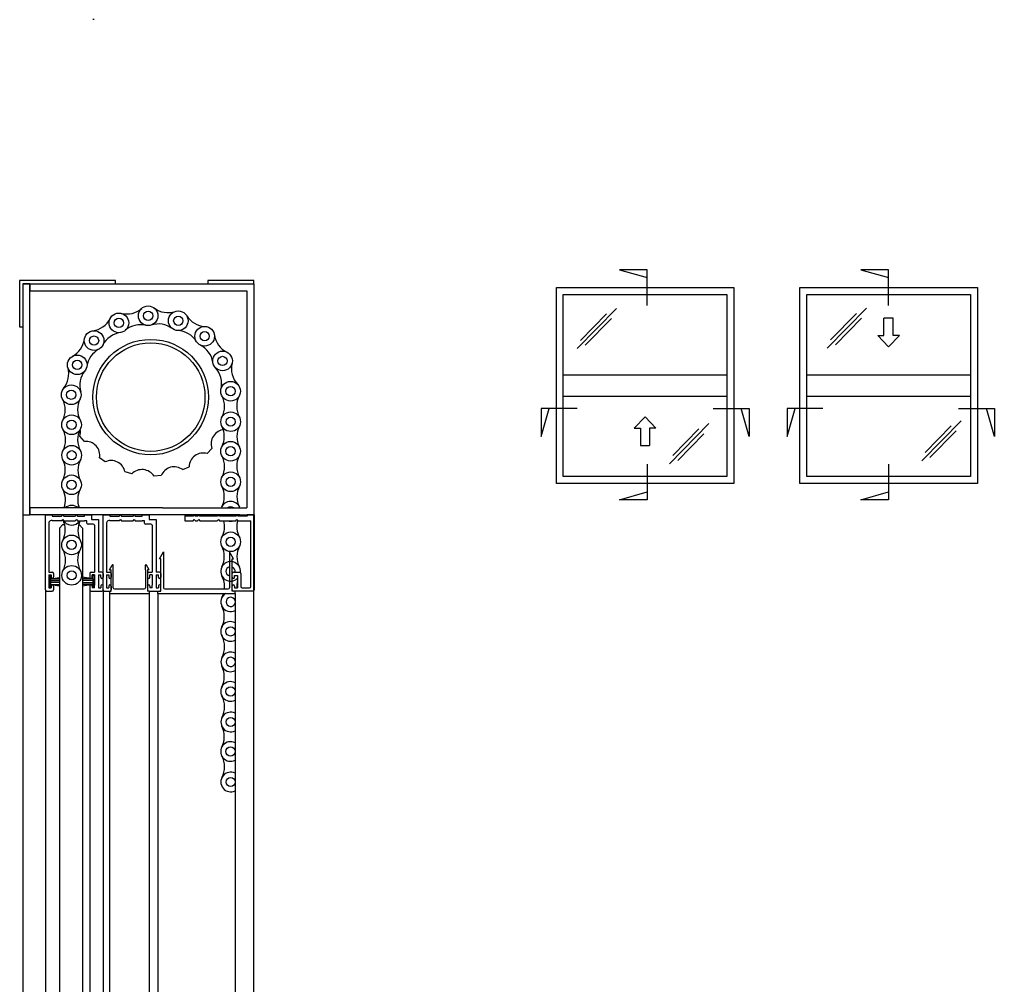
# Model space of a CAD drawing. Header units: millimetres. Extents: x -107 to 320, y -357 to 481.
# Drawn here: x -102.2 to 319.9, y 63.2 to 481.5 of the extents above; entities that cross this region are included whole.
import ezdxf

# ---------------------------------------------------------------- set-up
doc = ezdxf.new("R2010")
doc.units = ezdxf.units.MM
for name, color, linetype in [('chain', 10, 'Continuous'), ('cog', 50, 'Continuous'), ('glass', 170, 'Continuous'), ('guides', 94, 'Continuous'), ('layout', 18, 'Continuous'), ('seals', 111, 'Continuous')]:
    doc.layers.add(name, color=color, linetype=linetype)

msp = doc.modelspace()

# ---------------------------------------------------------------- linework, layer by layer
for p, q in [((-0.72, 368.48), (-20.72, 368.48)), ((-20.72, 368.48), (-20.72, 366.98)), ((-0.72, 366.98), (-0.72, 368.48)), ((-97.72, 366.98), (-97.72, 363.98)), ((-100.72, 266.98), (-100.72, -213.32)), ((-97.72, 269.98), (-97.72, 266.98)), ((-40.35, 269.98), (-3.72, 269.98)), ((-6.82, 266.98), (-0.72, 266.98)), ((-0.72, -213.32), (-0.72, 266.98))]:
    msp.add_line(p, q)
for points in [[(-100.72, 366.98), (-60.72, 366.98), (-60.72, 368.48), (-102.22, 368.48), (-102.22, 348.48), (-100.72, 348.48)], [(-97.72, 366.98), (-100.72, 366.98), (-100.72, 266.98), (-97.72, 266.98), (-97.72, 363.98)], [(-97.72, 366.98), (-0.72, 366.98), (-0.72, 266.98)], [(-97.72, 363.98), (-3.72, 363.98), (-3.72, 269.98)], [(-40.35, 269.98), (-97.72, 269.98)], [(-6.82, 266.98), (-97.72, 266.98)]]:
    msp.add_lwpolyline(points)
msp.add_lwpolyline([(-97.72, 366.98), (-97.72, 366.98), (-97.72, 363.98), (-97.72, 363.98)], close=True)
for radius in [25, 23.5]:
    msp.add_circle((-45.41, 317.98), radius)
at = {"layer": 'chain'}
for centre, radius in [((-46.52, 353.19), 4.25), ((-46.52, 353.19), 2), ((-33.48, 351.03), 4.25), ((-59.18, 350.12), 4.25), ((-59.18, 350.12), 2), ((-33.48, 351.03), 2), ((-69.94, 342.45), 4.25), ((-22.06, 344.34), 4.25), ((-22.06, 344.34), 2), ((-69.94, 342.45), 2), ((-14.32, 333.64), 4.25), ((-77.23, 331.96), 4.25), ((-77.23, 331.96), 2), ((-14.32, 333.64), 2), ((-79.82, 319.01), 4.25), ((-79.82, 319.01), 2), ((-10.83, 320.54), 4.25), ((-10.83, 320.54), 2), ((-79.69, 306.01), 4.25), ((-10.78, 307.33), 4.25), ((-10.78, 307.33), 2), ((-79.69, 306.01), 2), ((-79.63, 292.8), 4.25), ((-10.83, 294.54), 4.25), ((-10.83, 294.54), 2), ((-79.63, 292.8), 2), ((-79.69, 280.01), 4.25), ((-10.78, 281.33), 4.25), ((-10.78, 281.33), 2), ((-79.69, 280.01), 2), ((-79.69, 254.01), 4.25), ((-10.78, 255.33), 4.25), ((-79.69, 254.01), 2), ((-10.78, 255.33), 2), ((-79.63, 240.8), 4.25), ((-79.63, 240.8), 2), ((-10.83, 216.54), 2), ((-10.83, 190.54), 2), ((-10.78, 177.33), 2), ((-10.85, 164.54), 2), ((-10.79, 151.33), 2)]:
    msp.add_circle(centre, radius, dxfattribs=at)
at = {"layer": 'chain', "color": 1}
for centre, start, end in [((-55.84, 363.97), 256.4114, 310.8499), ((-21.39, 358.57), 211.9629, 267.3095), ((-49.86, 339.34), 76.4114, 130.8499), ((-34.15, 336.79), 31.9629, 87.3095), ((-84.04, 344.48), 298.5519, 351.8118), ((-63.13, 329.93), 118.5519, 171.8118), ((-24.69, 323.86), 346.5056, 43.2932), ((-0.46, 330.31), 166.5056, 223.2932), ((-92.44, 312.38), 333.4383, 27.7133), ((-67.08, 312.63), 153.4383, 207.7133), ((-23.54, 300.99), 333.0797, 26.4134), ((1.93, 300.88), 153.0797, 206.4134), ((-23.54, 274.99), 333.0797, 26.4134), ((1.93, 274.88), 153.0797, 206.4134), ((-23.54, 248.99), 333.0797, 26.4134), ((1.93, 248.88), 153.0797, 206.4134), ((-23.54, 222.99), 333.0797, 26.4134), ((-23.54, 196.99), 333.0797, 26.4134), ((-23.54, 170.99), 333.0797, 26.4134)]:
    msp.add_arc(centre, 10, start, end, dxfattribs=at)
at = {"layer": 'chain'}
for centre, radius, start, end in [((-37.93, 364.56), 10, 232.9699, 288.1946), ((-71.89, 356.56), 10, 277.891, 333.1157), ((-42.07, 339.65), 10, 52.9699, 108.1946), ((-57.23, 336), 10, 97.891, 153.1157), ((-7.96, 346.39), 10, 188.2792, 243.5039), ((-28.42, 331.58), 10, 8.2792, 63.5039), ((-90.91, 327.96), 10, 321.0765, 16.3013), ((-66.14, 323.01), 10, 141.0765, 196.3013), ((-23.43, 313.88), 10, 332.6331, 27.8578), ((1.82, 313.99), 10, 152.6331, 207.8578), ((-92.29, 299.35), 10, 332.6331, 27.8578), ((-67.04, 299.46), 10, 152.6331, 207.8578), ((-23.43, 287.88), 10, 332.6331, 27.8578), ((1.82, 287.99), 10, 152.6331, 207.8578), ((-92.4, 286.46), 10, 333.0797, 26.4134), ((-66.93, 286.35), 10, 153.0797, 206.4134), ((-92.29, 273.35), 10, 340.3168, 27.8578), ((-67.04, 273.46), 10, 152.6331, 200.343), ((-79.63, 266.8), 4.25, 48.4853, 131.5147), ((-10.83, 268.54), 4.25, 19.8182, 160.1818), ((-10.83, 268.54), 2, 46.0918, 133.9082), ((-79.63, 266.8), 4.25, 177.541, 182.2143), ((-79.63, 266.8), 2, 2.5338, 5.2309), ((-23.43, 261.88), 10, 27.3418, 27.8578), ((1.82, 261.99), 10, 152.6331, 153.3112), ((-92.4, 260.46), 10, 333.0797, 26.4134), ((-79.63, 266.8), 4.25, 206.4134, 326.8361), ((-66.93, 260.35), 10, 155.6267, 206.4134), ((-23.43, 261.88), 10, 332.6331, 15.0679), ((-10.83, 268.54), 4.25, 252.7618, 287.2382), ((1.82, 261.99), 10, 164.232, 207.8578), ((-92.29, 247.35), 10, 332.6331, 27.8578), ((-67.04, 247.46), 10, 152.6331, 207.8578), ((-10.83, 242.54), 4.25, 354.3263, 315.0424), ((-10.83, 242.54), 2, 104.5369, 255.4631), ((-10.83, 242.54), 2, 349.3884, 68.0377), ((-10.83, 242.54), 2, 291.9623, 292.254), ((-23.43, 235.88), 10, 354.698, 27.8578), ((1.82, 235.99), 10, 164.7468, 183.1561), ((-10.78, 229.33), 4.25, 121.4284, 297.1809), ((-23.43, 235.88), 10, 332.6331, 342.998), ((-10.78, 229.33), 2, 13.9032, 346.0968), ((-10.83, 216.54), 4.25, 61.9582, 298.0418), ((-23.43, 209.88), 10, 332.6331, 27.8578), ((-10.78, 203.33), 4.25, 62.8191, 297.1809), ((-10.78, 203.33), 2, 13.9032, 346.0968), ((-10.83, 190.54), 4.25, 61.9582, 298.0418), ((-23.43, 183.88), 10, 332.6331, 27.8578), ((-10.78, 177.33), 4.25, 62.8191, 297.1809), ((-10.85, 164.54), 4.25, 61.79, 298.21), ((-23.44, 157.88), 10, 332.6331, 27.8578), ((-10.79, 151.33), 4.25, 62.6523, 297.3477)]:
    msp.add_arc(centre, radius, start, end, dxfattribs=at)
at = {"layer": 'cog', "color": 56}
for p, q in [((-74.14, 298.79), (-76.11, 301.02)), ((-20.99, 293.56), (-18.92, 295.75)), ((-65.17, 289.9), (-67.55, 291.69)), ((-31.52, 286.58), (-28.8, 287.84)), ((-53.65, 284.74), (-56.54, 285.58)), ((-40.9, 283.99), (-43.93, 283.76))]:
    msp.add_line(p, q, dxfattribs=at)
for centre, radius, start, end in [((-81.86, 302.86), 6.04, 342.173, 11.0048), ((-13.09, 297.76), 6.16, 94.8754, 199.0983), ((-73.49, 292.79), 6.04, 349.493, 95.6988), ((-22.67, 287.66), 6.13, 73.7758, 178.3498), ((-62.5, 284.44), 6.08, 10.8254, 116.3542), ((-35.21, 281.62), 6.18, 53.4105, 157.0983), ((-49.19, 280.31), 6.29, 33.1594, 135.2003)]:
    msp.add_arc(centre, radius, start, end, dxfattribs=at)
at = {"layer": 'glass', "color": 160}
for p, q in [((-83.41, 262.78), (-84.91, 261.28)), ((-83.41, 262.78), (-82.67, 262.78)), ((-76.63, 262.78), (-76.41, 262.78)), ((-74.91, 261.28), (-76.41, 262.78)), ((-84.91, 261.28), (-84.91, 33.95)), ((-74.91, 261.28), (-74.91, 33.95))]:
    msp.add_line(p, q, dxfattribs=at)
at = {"layer": 'guides', "color": 94}
for p, q in [((-91.03, 234.49), (-91.03, 266.99)), ((-91.03, 266.99), (-88.03, 266.99)), ((-88.03, 266.99), (-88.03, 266.49)), ((-88.03, 266.49), (-84.03, 266.49)), ((-84.03, 266.49), (-83.53, 266.98)), ((-83.53, 266.98), (-83.05, 266.48)), ((-83.05, 266.48), (-78.05, 266.48)), ((-78.05, 266.48), (-77.55, 266.97)), ((-77.55, 266.97), (-77.06, 266.47)), ((-77.06, 266.47), (-74.06, 266.47)), ((-74.06, 266.47), (-74.06, 266.97)), ((-74.06, 266.97), (-71.06, 266.97)), ((-71.06, 266.97), (-71.06, 264.97)), ((-66.06, 234.49), (-66.06, 266.99)), ((-66.06, 266.99), (-63.06, 266.99)), ((-63.06, 266.99), (-63.06, 266.49)), ((-63.06, 266.49), (-59.06, 266.49)), ((-59.06, 266.49), (-58.56, 266.98)), ((-58.56, 266.98), (-58.08, 266.48)), ((-58.08, 266.48), (-53.08, 266.48)), ((-53.08, 266.48), (-52.58, 266.97)), ((-52.58, 266.97), (-52.09, 266.47)), ((-52.09, 266.47), (-49.09, 266.47)), ((-49.09, 266.47), (-49.09, 266.97)), ((-49.09, 266.97), (-46.09, 266.97)), ((-46.09, 266.97), (-46.09, 264.97)), ((-30.05, 266.5), (-30.58, 266.98)), ((-30.58, 266.98), (-30.58, 264.48)), ((-27.05, 266.5), (-30.05, 266.5)), ((-26.58, 266.98), (-27.05, 266.5)), ((-26.09, 266.5), (-26.58, 266.98)), ((-25.09, 266.5), (-26.09, 266.5)), ((-24.58, 266.98), (-25.09, 266.5)), ((-24.09, 266.47), (-24.58, 266.98)), ((-16.59, 266.47), (-24.09, 266.47)), ((-16.08, 266.98), (-16.59, 266.47)), ((-15.6, 266.47), (-16.08, 266.98)), ((-8.6, 266.47), (-15.6, 266.47)), ((-8.08, 266.98), (-8.6, 266.47)), ((-7.58, 266.48), (-8.08, 266.98)), ((-3.58, 266.48), (-7.58, 266.48)), ((-0.58, 266.98), (-3.58, 266.98)), ((-3.58, 266.98), (-3.58, 266.48)), ((-0.58, 266.98), (-0.72, 266.98)), ((-0.58, 266.98), (-0.58, 234.48)), ((-89.53, 263.49), (-89.53, 242.18)), ((-88.03, 264.49), (-88.53, 264.49)), ((-88.03, 264.49), (-84.03, 264.49)), ((-84.03, 264.49), (-83.53, 264.97)), ((-83.53, 264.97), (-83.05, 264.48)), ((-83.05, 264.48), (-78.05, 264.48)), ((-78.05, 264.48), (-77.54, 264.96)), ((-77.54, 264.96), (-77.06, 264.47)), ((-77.06, 264.47), (-74.06, 264.47)), ((-73.06, 264.44), (-74.06, 264.47)), ((-73.06, 263.47), (-73.06, 264.44)), ((-71.06, 262.97), (-72.56, 262.97)), ((-71.06, 264.97), (-68.06, 264.97)), ((-70.26, 262.97), (-71.06, 262.97)), ((-69.76, 262.47), (-69.76, 243.97)), ((-68.06, 264.97), (-68.06, 243.97)), ((-64.56, 263.49), (-64.56, 242.18)), ((-63.06, 264.49), (-63.56, 264.49)), ((-63.06, 264.49), (-59.06, 264.49)), ((-59.06, 264.49), (-58.55, 264.97)), ((-58.55, 264.97), (-58.08, 264.48)), ((-58.08, 264.48), (-53.08, 264.48)), ((-53.08, 264.48), (-52.57, 264.96)), ((-52.57, 264.96), (-52.09, 264.47)), ((-52.09, 264.47), (-49.09, 264.47)), ((-48.09, 264.44), (-49.09, 264.47)), ((-48.09, 263.47), (-48.09, 264.44)), ((-46.09, 262.97), (-47.59, 262.97)), ((-46.09, 264.97), (-43.09, 264.97)), ((-45.29, 262.97), (-46.09, 262.97)), ((-44.79, 262.47), (-44.79, 243.97)), ((-43.09, 264.97), (-43.09, 243.97)), ((-30.58, 264.48), (-27.08, 264.48)), ((-27.08, 264.48), (-26.58, 264.98)), ((-26.58, 264.98), (-26.09, 264.48)), ((-26.09, 264.48), (-25.09, 264.48)), ((-25.09, 264.48), (-24.58, 264.98)), ((-24.58, 264.98), (-24.09, 264.48)), ((-24.09, 264.48), (-16.59, 264.48)), ((-16.59, 264.48), (-16.08, 264.98)), ((-16.08, 264.98), (-15.6, 264.48)), ((-15.6, 264.48), (-8.6, 264.48)), ((-8.6, 264.48), (-8.08, 264.98)), ((-8.08, 264.98), (-7.58, 264.48)), ((-7.58, 264.48), (-2.08, 264.48)), ((-2.08, 235.94), (-2.08, 264.48)), ((-0.58, 264.48), (-0.58, 264.98)), ((-41.59, 247.96), (-39.84, 250.96)), ((-39.84, 250.96), (-39.84, 235.46)), ((-11.34, 250.96), (-11.34, 235.46)), ((-9.59, 247.96), (-11.34, 250.96)), ((-63.29, 243.14), (-62.11, 245.28)), ((-61.66, 244.08), (-61.66, 245.16)), ((-47.7, 243.15), (-47.7, 245.16)), ((-46.04, 243.15), (-47.25, 245.28)), ((-41.09, 247.96), (-41.59, 247.96)), ((-41.09, 233.96), (-41.09, 247.96)), ((-10.09, 233.96), (-10.09, 247.96)), ((-10.09, 247.96), (-9.59, 247.96)), ((-89.51, 242.18), (-89.53, 242.18)), ((-89.53, 242.18), (-88.03, 242.18)), ((-89.51, 240.98), (-89.53, 240.98)), ((-89.53, 240.98), (-89.53, 235.44)), ((-89.53, 240.98), (-88.53, 240.98)), ((-88.53, 240.98), (-88.53, 239.98)), ((-87.53, 241.68), (-87.53, 239.98)), ((-71.75, 241.68), (-71.75, 239.98)), ((-71.25, 242.18), (-69.76, 242.18)), ((-70.75, 239.98), (-70.75, 240.98)), ((-69.75, 240.98), (-70.75, 240.98)), ((-69.76, 243.97), (-69.76, 242.18)), ((-69.75, 240.98), (-69.75, 236.69)), ((-68.06, 243.97), (-68.06, 242.17)), ((-66.56, 242.17), (-68.06, 242.17)), ((-68.06, 240.98), (-68.06, 235.47)), ((-68.06, 240.98), (-67.06, 240.98)), ((-67.06, 239.98), (-67.06, 240.98)), ((-66.06, 241.67), (-66.06, 239.98)), ((-64.53, 242.18), (-64.56, 242.18)), ((-64.56, 242.18), (-63.06, 242.18)), ((-64.53, 240.98), (-64.56, 240.98)), ((-64.56, 240.98), (-64.55, 235.44)), ((-64.56, 240.98), (-63.56, 240.98)), ((-63.56, 240.98), (-63.56, 239.98)), ((-63.29, 243.14), (-62.56, 243.14)), ((-62.56, 233.9), (-62.56, 243.14)), ((-62.56, 241.68), (-62.56, 239.98)), ((-61.66, 235.4), (-61.66, 244.08)), ((-47.7, 243.15), (-47.7, 235.4)), ((-46.04, 243.15), (-46.79, 243.15)), ((-46.79, 243.15), (-46.79, 233.9)), ((-46.78, 241.68), (-46.78, 239.98)), ((-46.28, 242.18), (-44.79, 242.18)), ((-45.78, 239.98), (-45.78, 240.98)), ((-44.78, 240.98), (-45.78, 240.98)), ((-44.79, 243.97), (-44.79, 242.18)), ((-44.78, 240.98), (-44.78, 236.69)), ((-43.09, 243.97), (-43.09, 242.17)), ((-41.59, 242.17), (-43.09, 242.17)), ((-43.09, 240.98), (-43.08, 235.47)), ((-43.09, 240.98), (-42.09, 240.98)), ((-42.09, 239.98), (-42.09, 240.98)), ((-41.09, 241.67), (-41.09, 239.98)), ((-10.08, 239.97), (-10.08, 241.67)), ((-9.58, 242.17), (-6.83, 242.17)), ((-9.08, 239.97), (-9.08, 240.72)), ((-9.08, 240.72), (-7.83, 240.72)), ((-7.83, 240.72), (-7.83, 235.44)), ((-6.33, 241.67), (-6.33, 235.94)), ((-87.53, 239.48), (-87.53, 239.48)), ((-71.25, 236.69), (-71.26, 236.69)), ((-70.75, 236.69), (-70.75, 236.69)), ((-69.75, 236.69), (-69.75, 236.63)), ((-69.75, 235.46), (-69.75, 236.63)), ((-62.56, 239.48), (-62.56, 239.48)), ((-46.28, 236.69), (-46.28, 236.69)), ((-45.78, 236.69), (-45.78, 236.69)), ((-44.78, 236.69), (-44.78, 236.63)), ((-44.78, 235.46), (-44.78, 236.63)), ((-91.03, 234.49), (-91.03, -213.32)), ((-90.53, 233.99), (-89.53, 233.99)), ((-89.53, 235.44), (-89.53, 235.44)), ((-89.53, 235.44), (-88.53, 235.44)), ((-89.53, 233.99), (-88.03, 233.99)), ((-88.53, 236.19), (-88.53, 235.44)), ((-87.53, 236.19), (-87.53, 234.49)), ((-71.76, 236.19), (-71.76, 234.49)), ((-71.76, 234.49), (-71.76, -213.32)), ((-71.26, 233.99), (-66.56, 233.99)), ((-70.75, 236.19), (-70.75, 235.46)), ((-69.75, 235.46), (-70.75, 235.46)), ((-68.06, 235.47), (-67.06, 235.47)), ((-67.06, 236.2), (-67.06, 235.47)), ((-66.06, 234.49), (-66.06, 236.2)), ((-66.06, 234.49), (-66.06, -188.32)), ((-65.56, 233.99), (-64.56, 233.99)), ((-64.55, 235.44), (-64.56, 235.44)), ((-64.56, 233.99), (-63.05, 233.99)), ((-64.55, 235.44), (-63.55, 235.44)), ((-63.55, 236.19), (-63.55, 235.44)), ((-63.31, 233.9), (-62.56, 233.9)), ((-63.31, 233.9), (-63.31, 232.9)), ((-63.31, 232.9), (-46.04, 232.9)), ((-63.31, 232.9), (-63.31, -188.32)), ((-62.55, 236.19), (-62.55, 234.49)), ((-61.16, 234.9), (-48.2, 234.9)), ((-46.04, 233.9), (-46.79, 233.9)), ((-46.78, 236.19), (-46.78, 234.49)), ((-46.28, 233.99), (-41.58, 233.99)), ((-46.04, 233.9), (-46.04, 232.9)), ((-46.04, 232.9), (-46.04, -185.01)), ((-45.78, 236.19), (-45.78, 235.46)), ((-44.78, 235.46), (-45.78, 235.46)), ((-43.08, 235.47), (-42.08, 235.47)), ((-42.34, 232.96), (-42.34, 233.96)), ((-42.34, 233.96), (-41.09, 233.96)), ((-42.34, 232.96), (-8.84, 232.96)), ((-42.34, 232.96), (-42.34, -188.03)), ((-42.08, 236.2), (-42.08, 235.47)), ((-41.08, 234.49), (-41.08, 236.2)), ((-39.34, 234.96), (-11.84, 234.96)), ((-8.84, 233.96), (-10.09, 233.96)), ((-10.08, 234.48), (-10.08, 236.19)), ((-1.08, 233.98), (-9.58, 233.98)), ((-9.08, 236.19), (-9.08, 235.44)), ((-9.08, 235.44), (-7.83, 235.44)), ((-8.84, 232.96), (-8.84, 233.96)), ((-8.84, 232.96), (-8.84, -213.32)), ((-7.83, 235.44), (-7.83, 235.44)), ((-5.83, 235.44), (-2.58, 235.44))]:
    msp.add_line(p, q, dxfattribs=at)
for centre, radius, start, end in [((-88.53, 263.49), 1, 90, 180), ((-72.56, 263.47), 0.5, 180, 269.9275), ((-70.26, 262.47), 0.5, 0, 90), ((-63.56, 263.49), 1, 90, 180), ((-47.59, 263.47), 0.5, 180, 269.9275), ((-45.29, 262.47), 0.5, 0, 90), ((-61.9, 245.16), 0.24, 0, 150.9864), ((-47.46, 245.16), 0.24, 29.6435, 180), ((-88.03, 241.68), 0.5, 0, 90), ((-71.25, 241.68), 0.5, 90, 180), ((-66.56, 241.67), 0.5, 0, 90), ((-63.06, 241.68), 0.5, 0, 90), ((-46.28, 241.68), 0.5, 90, 180), ((-41.59, 241.67), 0.5, 0, 90), ((-9.58, 241.67), 0.5, 90, 180), ((-6.83, 241.67), 0.5, 0, 90), ((-88.03, 239.98), 0.5, 180, 0), ((-88.03, 236.19), 0.5, 0, 180), ((-71.26, 236.19), 0.5, 90, 180), ((-71.25, 239.98), 0.5, 180, 0), ((-71.25, 236.19), 0.5, 0, 90), ((-66.56, 239.98), 0.5, 180, 0), ((-66.56, 236.2), 0.5, 0, 180), ((-63.06, 239.98), 0.5, 180, 0), ((-63.05, 236.19), 0.5, 0, 180), ((-46.28, 239.98), 0.5, 180, 0), ((-46.28, 236.19), 0.5, 90, 180), ((-46.28, 236.19), 0.5, 0, 90), ((-41.59, 239.98), 0.5, 180, 0), ((-41.58, 236.2), 0.5, 0, 180), ((-9.58, 239.97), 0.5, 180, 0), ((-9.58, 236.19), 0.5, 0, 180), ((-90.53, 234.49), 0.5, 180, 270), ((-88.03, 234.49), 0.5, 270, 0), ((-71.26, 234.49), 0.5, 180, 270), ((-66.56, 234.49), 0.5, 270, 0), ((-65.56, 234.49), 0.5, 180, 270), ((-63.05, 234.49), 0.5, 270, 0), ((-61.16, 235.4), 0.5, 180, 270), ((-48.2, 235.4), 0.5, 270, 0), ((-46.28, 234.49), 0.5, 180, 270), ((-41.58, 234.49), 0.5, 270, 0), ((-39.34, 235.46), 0.5, 180, 270), ((-11.84, 235.46), 0.5, 270, 0), ((-9.58, 234.48), 0.5, 180, 270), ((-5.83, 235.94), 0.5, 180, 270), ((-2.58, 235.94), 0.5, 270, 0), ((-1.08, 234.48), 0.5, 270, 0)]:
    msp.add_arc(centre, radius, start, end, dxfattribs=at)
at = {"layer": 'layout', "color": 18}
for p, q in [((169.58, 373.14), (157.57, 373.14)), ((157.57, 373.14), (169.58, 369.7)), ((169.58, 357.62), (169.58, 373.14)), ((169.58, 369.7), (169.58, 373.14)), ((274.11, 373.14), (262.1, 373.14)), ((262.1, 373.14), (274.11, 369.7)), ((274.11, 357.62), (274.11, 373.14)), ((274.11, 369.7), (274.11, 373.14)), ((139.22, 339.02), (156.23, 356.36)), ((247.48, 339.19), (264.49, 356.52)), ((151.93, 354.09), (140.63, 342.56)), ((154.08, 351.99), (142.77, 340.46)), ((260.19, 354.25), (248.89, 342.72)), ((262.34, 352.15), (251.03, 340.62)), ((272.08, 344.61), (272.08, 352.21)), ((276.04, 352.21), (272.08, 352.21)), ((276.04, 344.61), (276.04, 352.21)), ((274.06, 339.73), (269.38, 344.61)), ((269.38, 344.61), (272.08, 344.61)), ((274.06, 339.73), (278.75, 344.61)), ((278.75, 344.61), (276.04, 344.61)), ((133.22, 327.62), (204.07, 327.62)), ((238.66, 327.62), (309.52, 327.62)), ((133.22, 318.38), (204.07, 318.38)), ((238.66, 318.38), (309.52, 318.38)), ((139.19, 312.98), (123.66, 312.98)), ((123.66, 312.98), (123.66, 300.98)), ((123.66, 300.98), (127.1, 312.98)), ((127.1, 312.98), (123.66, 312.98)), ((198.15, 312.98), (213.67, 312.98)), ((213.67, 300.98), (210.23, 312.98)), ((210.23, 312.98), (213.67, 312.98)), ((213.67, 312.98), (213.67, 300.98)), ((245.67, 312.98), (230.15, 312.98)), ((230.15, 312.98), (230.15, 300.98)), ((230.15, 300.98), (233.59, 312.98)), ((233.59, 312.98), (230.15, 312.98)), ((304.41, 312.98), (319.94, 312.98)), ((319.94, 300.98), (316.5, 312.98)), ((316.5, 312.98), (319.94, 312.98)), ((319.94, 312.98), (319.94, 300.98)), ((168.62, 309.45), (163.94, 304.57)), ((168.62, 309.45), (173.3, 304.57)), ((163.94, 304.57), (166.64, 304.57)), ((166.64, 304.57), (166.64, 296.98)), ((173.3, 304.57), (170.6, 304.57)), ((170.6, 304.57), (170.6, 296.98)), ((179.24, 289.15), (196.25, 306.49)), ((191.96, 304.22), (180.65, 292.68)), ((288.44, 290.45), (305.45, 307.78)), ((301.16, 305.51), (289.85, 293.98)), ((194.1, 302.12), (182.8, 290.58)), ((303.3, 303.41), (291.99, 291.88)), ((166.64, 296.98), (170.6, 296.98)), ((169.58, 288.99), (169.58, 273.47)), ((274.11, 288.99), (274.11, 273.47)), ((157.57, 273.47), (169.58, 276.91)), ((169.58, 276.91), (169.58, 273.47)), ((262.1, 273.47), (274.11, 276.91)), ((274.11, 276.91), (274.11, 273.47)), ((169.58, 273.47), (157.57, 273.47)), ((274.11, 273.47), (262.1, 273.47))]:
    msp.add_line(p, q, dxfattribs=at)
for points in [[(130.22, 365.38), (207.07, 365.38), (207.07, 280.62), (130.22, 280.62)], [(235.66, 365.38), (312.52, 365.38), (312.52, 280.62), (235.66, 280.62)], [(133.22, 362.38), (204.07, 362.38), (204.07, 283.62), (133.22, 283.62)], [(238.66, 362.38), (309.52, 362.38), (309.52, 283.62), (238.66, 283.62)]]:
    msp.add_lwpolyline(points, close=True, dxfattribs=at)
at = {"layer": 'seals', "color": 177}
for p, q in [((-69.89, 481.48), (-70.54, 481.48)), ((-88.73, 240.84), (-89.38, 240.84)), ((-89.38, 240.84), (-89.38, 235.58)), ((-88.73, 239.33), (-88.73, 240.84)), ((-70.54, 239.35), (-70.54, 240.85)), ((-70.54, 240.85), (-69.88, 240.85)), ((-69.88, 240.85), (-69.88, 235.59)), ((-88.73, 239.33), (-84.91, 239.92)), ((-88.73, 239.33), (-84.91, 239.33)), ((-88.73, 239.33), (-88.73, 235.58)), ((-88.73, 238.52), (-84.91, 238.52)), ((-84.91, 237.69), (-88.73, 237.69)), ((-88.73, 236.87), (-84.91, 236.22)), ((-88.72, 236.87), (-84.91, 236.87)), ((-70.54, 239.35), (-74.91, 240.02)), ((-70.54, 239.35), (-74.91, 239.35)), ((-70.54, 238.53), (-74.91, 238.53)), ((-74.91, 237.71), (-70.54, 237.71)), ((-70.54, 236.88), (-74.91, 236.14)), ((-70.54, 236.88), (-74.91, 236.88)), ((-70.54, 239.35), (-70.54, 235.59)), ((-88.73, 235.58), (-89.38, 235.58)), ((-70.54, 235.59), (-69.88, 235.59))]:
    msp.add_line(p, q, dxfattribs=at)
at = {"layer": 'seals', "color": 253}
msp.add_line((-84.91, 239.94), (-84.91, 235.53), dxfattribs=at)

doc.saveas('drawing.dxf')
